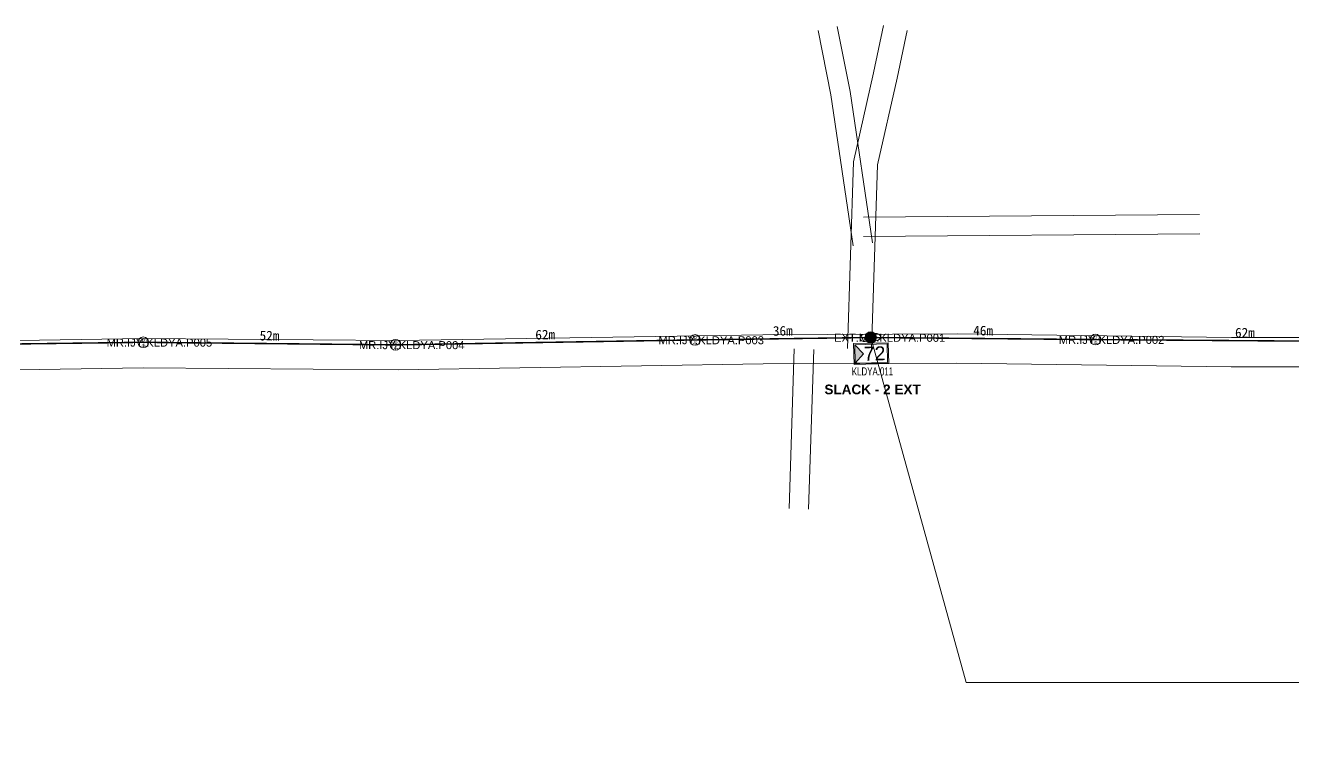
# Model space of a CAD drawing. Header units: millimetres. Extents: x 1360 to 24622, y -10297 to -7573.
# Drawn here: x 9881.7 to 10143.3, y -9000.9 to -8851 of the extents above; entities that cross this region are included whole.
import ezdxf
from ezdxf.enums import TextEntityAlignment as Align

# ---------------------------------------------------------------- set-up
doc = ezdxf.new("R2010")
doc.units = ezdxf.units.MM
for name, color, linetype, lineweight in [('COIL', 1, 'Continuous', 9), ('EXT FM POLE', 7, 'Continuous', 5), ('EXT POLE', 1, 'Continuous', 5), ('FDT', 12, 'Continuous', 5), ('FDT-Info', 1, 'Continuous', 5), ('FO 24 CORE LINE C - FDT 1', 90, 'Continuous', 35), ('Garis Jalan', 225, 'Continuous', 15), ('NEW POLE 7m(4 inches)', 3, 'Continuous', 5), ('POLE ID', 1, 'Continuous', 5)]:
    doc.layers.add(name, color=color, linetype=linetype, lineweight=lineweight)
doc.layers.add('DIMENSI', color=7, linetype='Continuous')
doc.layers.add('FIBER SPARE COIL', color=1, linetype='Continuous')
doc.styles.add('Annotative', font='SimSun.ttf')
doc.styles.add('ISO-Text', font='simplex.shx', dxfattribs={"width": 0.6})
doc.styles.add('Mark', font='arial.ttf', dxfattribs={"width": 0.8, "height": 2.5})
doc.styles.add('Notes', font='arial.ttf', dxfattribs={"height": 3})
doc.styles.get("Standard").update_dxf_attribs({"font": 'simplex.shx'})
doc.styles.add('Title Block 3', font='dgn003.shx')
doc.styles.add('Title Block v21 - Default$0$Standard', font='arial.ttf')
doc.dimstyles.new('emr standard', dxfattribs={"dimtxt": 2, "dimasz": 0, "dimexe": 1.25, "dimexo": 0.0625, "dimtad": 1, "dimdec": 0, "dimzin": 1, "dimdsep": 46, "dimtxsty": 'Annotative', "dimblk": 'ARCHTICK', "dimcen": 0, "dimse1": 1, "dimse2": 1, "dimsd1": 1, "dimsd2": 1, "dimclrt": 256, "dimadec": 0, "dimazin": 0, "dimtfac": 1, "dimtdec": 0, "dimtmove": 2, "dimatfit": 3, "dimfxl": 1, "dimfxlon": 1, "dimtzin": 0, "dimarcsym": 0})

# ---------------------------------------------------------------- blocks, each defined once
blk = doc.blocks.new('*U54')
at = {"color": 0, "linetype": 'ByBlock', "lineweight": -2}
for points in [[(-1.58, 1.58), (1.58, -1.58)], [(-1.58, -1.58), (1.58, 1.58)]]:
    blk.add_lwpolyline(points, dxfattribs=at)
blk.add_circle((0, 0), 2.24, dxfattribs=at)
blk = doc.blocks.new('*U55')
at = {"color": 0, "linetype": 'ByBlock', "lineweight": -2}
blk.add_circle((0, 0), 2.24, dxfattribs=at)
at = {"color": 0, "linetype": 'ByBlock', "lineweight": -2, "style": 'Title Block 3', "width": 0.799091}
for s, p in [('NP7', (0, 0.62)), ("4'", (0, -1.27))]:
    blk.add_text(s, height=1.488, dxfattribs=at).set_placement(p, align=Align.MIDDLE_CENTER)
blk = doc.blocks.new('*U57')
h = blk.add_hatch(color=256)
h.dxf.hatch_style = 1
h.paths.add_polyline_path([(-1.97, 3.47, 1), (0.47, 3.47, 1)])
h = blk.add_hatch(color=2)
h.dxf.hatch_style = 1
h.paths.add_polyline_path([(-4.25, 2), (-4.25, -2), (-2.4, 0)])
for points in [[(-4.5, 2.25), (3, 2.25), (3, -2.25), (-4.5, -2.25)], [(-4.25, 2), (2.75, 2), (2.75, -2), (-4.25, -2)]]:
    blk.add_lwpolyline(points, close=True)
at = {"color": 2}
blk.add_lwpolyline([(-4.25, 2), (-4.25, -2), (-2.4, 0)], close=True, dxfattribs=at)
blk.add_circle((-0.75, 3.47), 1.22)
at = {"style": 'ISO-Text', "width": 0.6}
blk.add_attdef('FDT', text='', height=3, dxfattribs=at).set_placement((0, 0), align=Align.MIDDLE_CENTER)
blk = doc.blocks.new('*D1897')
at = {"layer": 'Defpoints', "color": 0, "transparency": 16777216}
for p in [(10102.43, -8915.72), (10102.43, -8915.72), (10164.09, -8916.17)]:
    blk.add_point(p, dxfattribs=at)
at = {"layer": 'DIMENSI', "transparency": 16777216, "insert": (10133.27, -8914.32), "char_height": 2, "attachment_point": 5, "rotation": 359.5851, "style": 'Annotative'}
blk.add_mtext('62m', dxfattribs=at)
blk = doc.blocks.new('_ArchTick')
at = {"color": 0, "linetype": 'ByBlock', "const_width": 0.15}
blk.add_lwpolyline([(-0.5, -0.5), (0.5, 0.5)], dxfattribs=at)
blk = doc.blocks.new('*D1898')
at = {"layer": 'Defpoints', "color": 0, "transparency": 16777216}
for p in [(10056.08, -8915.29), (10056.08, -8915.29), (10102.43, -8915.72)]:
    blk.add_point(p, dxfattribs=at)
at = {"layer": 'DIMENSI', "transparency": 16777216, "insert": (10079.27, -8913.88), "char_height": 2, "attachment_point": 5, "rotation": 359.4703, "style": 'Annotative'}
blk.add_mtext('46m', dxfattribs=at)
blk = doc.blocks.new('*D1899')
at = {"layer": 'Defpoints', "color": 0, "transparency": 16777216}
for p in [(10019.86, -8915.79), (10019.86, -8915.79), (10056.08, -8915.29)]:
    blk.add_point(p, dxfattribs=at)
at = {"layer": 'DIMENSI', "transparency": 16777216, "insert": (10037.95, -8913.92), "char_height": 2, "attachment_point": 5, "rotation": 0.7875, "style": 'Annotative'}
blk.add_mtext('36m', dxfattribs=at)
blk = doc.blocks.new('*D1900')
at = {"layer": 'Defpoints', "color": 0, "transparency": 16777216}
for p in [(9958.09, -8916.81), (9958.09, -8916.84), (10019.86, -8915.79)]:
    blk.add_point(p, dxfattribs=at)
at = {"layer": 'DIMENSI', "transparency": 16777216, "insert": (9988.95, -8914.71), "char_height": 2, "attachment_point": 5, "rotation": 0.9443, "style": 'Annotative'}
blk.add_mtext('62m', dxfattribs=at)
blk = doc.blocks.new('*D1901')
at = {"layer": 'Defpoints', "color": 0, "transparency": 16777216}
for p in [(9906.05, -8916.28), (9906.05, -8916.28), (9958.09, -8916.81)]:
    blk.add_point(p, dxfattribs=at)
at = {"layer": 'DIMENSI', "transparency": 16777216, "insert": (9932.09, -8914.92), "char_height": 2, "attachment_point": 5, "rotation": 359.4199, "style": 'Annotative'}
blk.add_mtext('52m', dxfattribs=at)
blk = doc.blocks.new('*D1902')
at = {"layer": 'Defpoints', "color": 0, "transparency": 16777216}
for p in [(9844.06, -8917.09), (9844.06, -8917.09), (9906.05, -8916.28)]:
    blk.add_point(p, dxfattribs=at)
at = {"layer": 'DIMENSI', "transparency": 16777216, "insert": (9875.03, -8915.06), "char_height": 2, "attachment_point": 5, "rotation": 0.7441, "style": 'Annotative'}
blk.add_mtext('62m', dxfattribs=at)
blk = doc.blocks.new('Title Block v21 - Default$0$AnonymousCell15')
at = {"layer": 'COIL'}
for centre in [(-5, 0), (5, 0)]:
    blk.add_ellipse(centre, major_axis=(5.04, 0), ratio=0.714286, dxfattribs=at)

msp = doc.modelspace()

# ---------------------------------------------------------------- linework, layer by layer
at = {"layer": 'FDT-Info', "linetype": 'ByBlock'}
msp.add_lwpolyline([(10056.08, -8915.29), (10075.8, -8986.39), (10305.23, -8986.39)], dxfattribs=at)
at = {"layer": 'FO 24 CORE LINE C - FDT 1', "const_width": 0.3}
msp.add_lwpolyline([(10551.93, -9000.7), (10511.18, -8985.9), (10464.37, -8967.61), (10407.01, -8940.85), (10359.26, -8918.28), (10326.07, -8914.49), (10274.9, -8913.19), (10204.57, -8915.82), (10164.09, -8916.17), (10102.43, -8915.72), (10056.08, -8915.29), (10019.86, -8915.79), (9958.09, -8916.81), (9906.05, -8916.28), (9844.06, -8917.09)], dxfattribs=at)
at = {"layer": 'Garis Jalan'}
for p, q in [((10049.14, -8851.2), (10051.83, -8864.6)), ((10056.65, -8860.75), (10058.7, -8850.96)), ((10045.22, -8851.98), (10047.88, -8865.28)), ((10061.53, -8861.81), (10063.59, -8851.98)), ((10052.51, -8879.09), (10056.65, -8860.75)), ((10057.5, -8879.73), (10061.53, -8861.81)), ((10051.83, -8864.6), (10056.45, -8895.79)), ((10047.88, -8865.28), (10052.49, -8896.38)), ((10051.29, -8917.56), (10052.51, -8879.09)), ((10056.28, -8917.71), (10057.5, -8879.73)), ((10054.57, -8890.49), (10123.91, -8889.92)), ((10054.6, -8894.49), (10123.94, -8893.92)), ((10073.9, -8914.55), (10033.86, -8914.72)), ((10130.47, -8915.32), (10073.9, -8914.55)), ((9906.04, -8915.52), (9848.53, -8916.44)), ((9958.63, -8915.94), (9906.04, -8915.52)), ((10033.86, -8914.72), (9958.63, -8915.94)), ((10197.15, -8915.26), (10130.47, -8915.32)), ((10040.33, -8917.62), (10039.25, -8950.56)), ((10044.33, -8917.75), (10043.24, -8950.7)), ((9906.06, -8921.52), (9848.43, -8922.45)), ((9958.65, -8921.94), (9906.06, -8921.52)), ((10033.92, -8920.72), (9958.65, -8921.94)), ((10073.87, -8920.55), (10033.92, -8920.72)), ((10130.43, -8921.32), (10073.87, -8920.55)), ((10197.16, -8921.26), (10130.43, -8921.32))]:
    msp.add_line(p, q, dxfattribs=at)

# ---------------------------------------------------------------- block references
at = {"layer": 'EXT POLE', "xscale": 0.4917860914719293, "yscale": 0.4917860914719293, "zscale": 0.4917860914719293}
msp.add_blockref('*U54', (10056.08, -8915.29), dxfattribs=at)
at = {"layer": 'FDT'}
ref = msp.add_blockref('*U57', (10056.89, -8918.58), dxfattribs=dict(at, xscale=0.9527559055117671, yscale=0.9527559055117671, zscale=0.9527559055117671, rotation=1.54339931468026))
ref.add_attrib('FDT', '72', dxfattribs={"layer": '0', "height": 2.858, "rotation": 1.5434, "style": 'Title Block v21 - Default$0$Standard'}).set_placement((10056.89, -8918.58), align=Align.MIDDLE_CENTER)
at = {"layer": 'FIBER SPARE COIL', "color": 7, "linetype": 'Continuous', "lineweight": 0, "xscale": 0.2139596395529744, "yscale": 0.2139596395529744, "zscale": 0.2139596392030157, "rotation": 3.460560677196375}
msp.add_blockref('Title Block v21 - Default$0$AnonymousCell15', (10055.99, -8915.29), dxfattribs=at)
at = {"layer": 'NEW POLE 7m(4 inches)', "xscale": 0.4917860914719293, "yscale": 0.4917860914719293, "zscale": 0.4917860914719293}
for p in [(9906.05, -8916.28), (9958.09, -8916.81), (10019.86, -8915.79), (10102.43, -8915.72)]:
    msp.add_blockref('*U55', p, dxfattribs=at)

# ---------------------------------------------------------------- texts
at = {"layer": 'EXT FM POLE', "insert": (10046.53, -8924.99), "char_height": 2, "attachment_point": 1}
msp.add_mtext_dynamic_manual_height_columns('{\\fArial|b1|i0|c0|p34;SLACK - 2 EXT}', width=23.7376, gutter_width=1, heights=[0], dxfattribs=at)
at = {"layer": 'FDT', "style": 'Mark', "width": 0.7}
msp.add_text('KLDYA.011', height=1.671, rotation=0.1509, dxfattribs=at).set_placement((10056.45, -8922.27), align=Align.MIDDLE)
at = {"layer": 'POLE ID', "style": 'Notes'}
for s, p in [('EXT.MR.KLDYA.P001', (10048.52, -8916.18)), ('MR.IJY.KLDYA.P005', (9898.49, -8917.17)), ('MR.IJY.KLDYA.P004', (9950.53, -8917.69)), ('MR.IJY.KLDYA.P003', (10012.3, -8916.68)), ('MR.IJY.KLDYA.P002', (10094.87, -8916.61))]:
    msp.add_text(s, height=1.65, dxfattribs=at).set_placement(p)

# ---------------------------------------------------------------- dimensions: what is measured, and where the dimension line sits
at = {"layer": 'DIMENSI'}
for p1, p2, distance, picture, middle in [((9906.05, -8916.28), (9844.06, -8917.09), 0, '*D1902', (9875.03, -8915.06)), ((9958.09, -8916.81), (9906.05, -8916.28), 0, '*D1901', (9932.09, -8914.92)), ((10019.86, -8915.79), (9958.09, -8916.81), 0.03, '*D1900', (9988.95, -8914.71)), ((10056.08, -8915.29), (10019.86, -8915.79), 0, '*D1899', (10037.95, -8913.92)), ((10102.43, -8915.72), (10056.08, -8915.29), 0, '*D1898', (10079.27, -8913.88)), ((10164.09, -8916.17), (10102.43, -8915.72), 0, '*D1897', (10133.27, -8914.32))]:
    dim = msp.add_aligned_dim(p1=p1, p2=p2, distance=distance, dimstyle='emr standard', override={"dimpost": 'm'}, dxfattribs=at)
    dim.commit()
    dim.dimension.update_dxf_attribs({"geometry": picture, "text_midpoint": middle})

doc.saveas('drawing.dxf')
